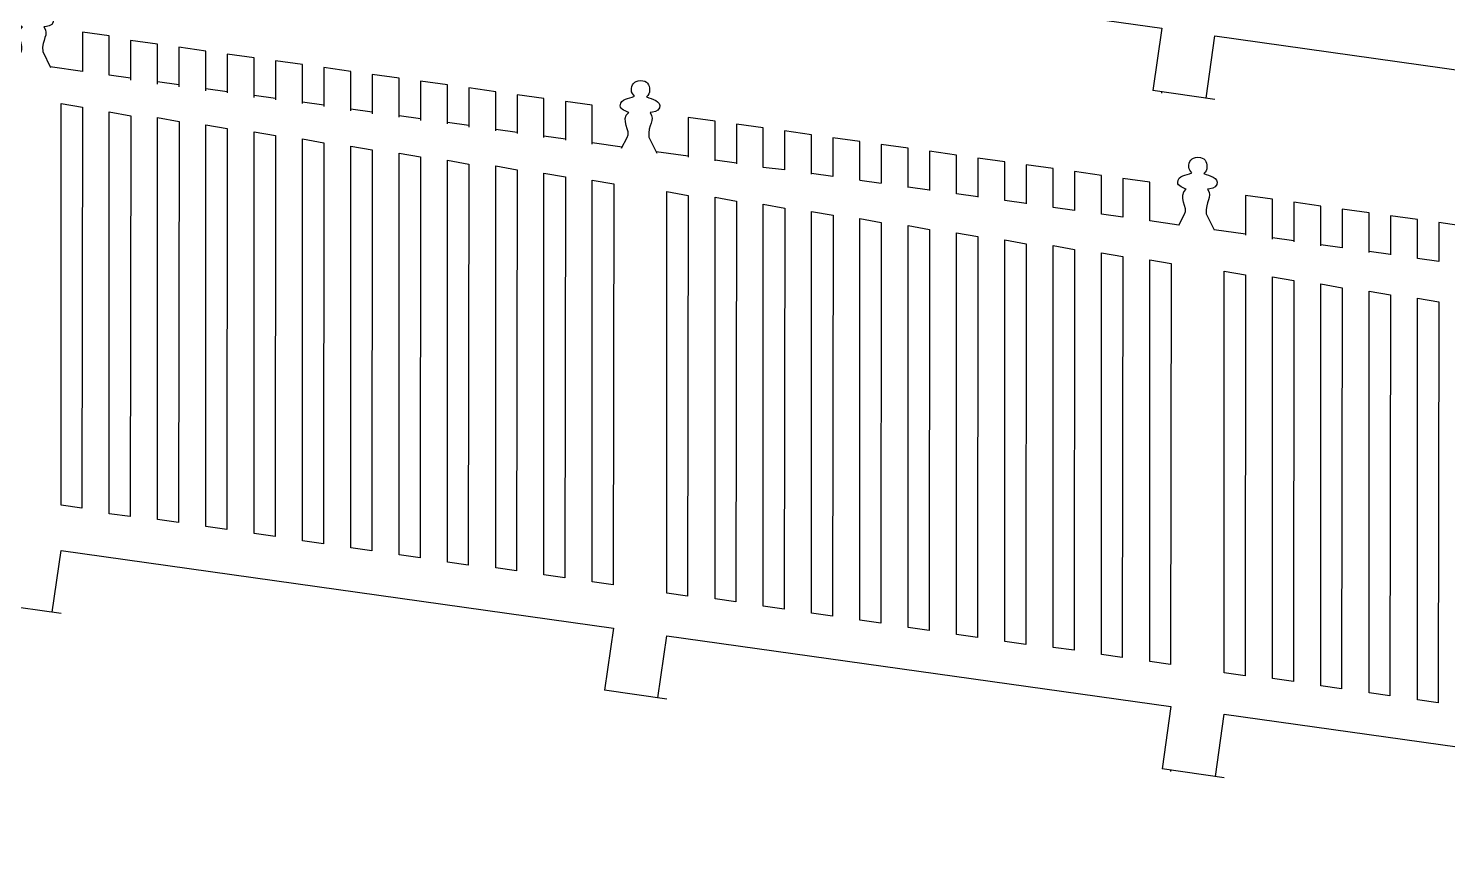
# Model space of a CAD drawing. Extents: x -294 to 276, y -108 to 146.
# Drawn here: x 132.7 to 198.8, y 54 to 92.1 of the extents above; entities that cross this region are included whole.
import ezdxf

# ---------------------------------------------------------------- set-up
doc = ezdxf.new("R2010")
doc.units = 0
doc.header["$MEASUREMENT"] = 0
doc.layers.add('OUTLINE', color=7, linetype='CONTINUOUS')

msp = doc.modelspace()

# ---------------------------------------------------------------- linework, layer by layer
at = {"layer": 'OUTLINE', "color": 1}
for points, knots in [([(161.5931, 92.5472), (161.5931, 92.5472), (162.0005, 95.4338), (162.0005, 95.4338), (162.0005, 95.4338), (162.0005, 95.4338), (185.4595, 92.1368), (185.4595, 92.1368), (185.4595, 92.1368), (185.4595, 92.1368), (185.0503, 89.2373), (185.0503, 89.2373)], [0, 0, 0, 0, 0.25, 0.25, 0.25, 0.25, 0.5, 0.5, 0.5, 0.5, 1, 1, 1, 1]), ([(132.1131, 90.5375), (132.1131, 90.5375), (132.3809, 91.0417), (132.3809, 91.0417), (132.3809, 91.0417), (132.5875, 91.3237), (132.0299, 91.8755), (132.4577, 92.2087), (132.4577, 92.2087), (132.3523, 92.2441), (132.0539, 92.3515), (132.0619, 92.5135), (132.0619, 92.5135), (132.0795, 92.8713), (132.4497, 92.8195), (132.7175, 92.9629), (132.7175, 92.9629), (132.6533, 93.0385), (132.5759, 93.1307), (132.5759, 93.2297), (132.5759, 93.2297), (132.5759, 93.4891), (132.6879, 93.6861), (133.0061, 93.6861), (133.0061, 93.6861), (133.3241, 93.6861), (133.4233, 93.5023), (133.4233, 93.2429), (133.4233, 93.2429), (133.4233, 93.1253), (133.3699, 92.9915), (133.2825, 92.9301), (133.2825, 92.9301), (133.5269, 92.8297), (133.9785, 92.7447), (133.8845, 92.4203), (133.8845, 92.4203), (133.8281, 92.2257), (133.5811, 92.2355), (133.4493, 92.2103), (133.4493, 92.2103), (133.7157, 91.8049), (133.3283, 91.6551), (133.3925, 91.0519), (133.3925, 91.0519), (133.3925, 91.0519), (133.7565, 90.3189), (133.7565, 90.3189)], [0, 0, 0, 0, 0.0769231, 0.0769231, 0.0769231, 0.0769231, 0.1538462, 0.1538462, 0.1538462, 0.1538462, 0.2307692, 0.2307692, 0.2307692, 0.2307692, 0.3076923, 0.3076923, 0.3076923, 0.3076923, 0.3846154, 0.3846154, 0.3846154, 0.3846154, 0.4615385, 0.4615385, 0.4615385, 0.4615385, 0.5384615, 0.5384615, 0.5384615, 0.5384615, 0.6153846, 0.6153846, 0.6153846, 0.6153846, 0.6923077, 0.6923077, 0.6923077, 0.6923077, 0.7692308, 0.7692308, 0.7692308, 0.7692308, 0.8461538, 0.8461538, 0.8461538, 0.8461538, 1, 1, 1, 1]), ([(136.4907, 89.9565), (136.4907, 89.9565), (136.4907, 91.7835), (136.4907, 91.7835), (136.4907, 91.7835), (136.4907, 91.7835), (135.2377, 91.9593), (135.2377, 91.9593), (135.2377, 91.9593), (135.2377, 91.9593), (135.2377, 90.1321), (135.2377, 90.1321)], [0, 0, 0, 0, 0.25, 0.25, 0.25, 0.25, 0.5, 0.5, 0.5, 0.5, 1, 1, 1, 1]), ([(138.7357, 89.5457), (138.7357, 89.5457), (138.7357, 91.3927), (138.7357, 91.3927), (138.7357, 91.3927), (138.7357, 91.3927), (137.4807, 91.5687), (137.4807, 91.5687), (137.4807, 91.5687), (137.4807, 91.5687), (137.4807, 89.7193), (137.4807, 89.7193)], [0, 0, 0, 0, 0.25, 0.25, 0.25, 0.25, 0.5, 0.5, 0.5, 0.5, 1, 1, 1, 1]), ([(140.9831, 89.2349), (140.9831, 89.2349), (140.9831, 91.0773), (140.9831, 91.0773), (140.9831, 91.0773), (140.9831, 91.0773), (139.7289, 91.2533), (139.7289, 91.2533), (139.7289, 91.2533), (139.7289, 91.2533), (139.7289, 89.4083), (139.7289, 89.4083)], [0, 0, 0, 0, 0.25, 0.25, 0.25, 0.25, 0.5, 0.5, 0.5, 0.5, 1, 1, 1, 1]), ([(187.5285, 88.8876), (187.5285, 88.8876), (187.9379, 91.7885), (187.9379, 91.7885), (187.9379, 91.7885), (187.9379, 91.7885), (211.3971, 88.4915), (211.3971, 88.4915), (211.3971, 88.4915), (211.3971, 88.4915), (210.9859, 85.5777), (210.9859, 85.5777)], [0, 0, 0, 0, 0.25, 0.25, 0.25, 0.25, 0.5, 0.5, 0.5, 0.5, 1, 1, 1, 1]), ([(143.2307, 88.9241), (143.2307, 88.9241), (143.2307, 90.7621), (143.2307, 90.7621), (143.2307, 90.7621), (143.2307, 90.7621), (141.9767, 90.9379), (141.9767, 90.9379), (141.9767, 90.9379), (141.9767, 90.9379), (141.9767, 89.1307), (141.9767, 89.1307)], [0, 0, 0, 0, 0.25, 0.25, 0.25, 0.25, 0.5, 0.5, 0.5, 0.5, 1, 1, 1, 1]), ([(145.4781, 88.6401), (145.4781, 88.6401), (145.4781, 90.4467), (145.4781, 90.4467), (145.4781, 90.4467), (145.4781, 90.4467), (144.2247, 90.6225), (144.2247, 90.6225), (144.2247, 90.6225), (144.2247, 90.6225), (144.2247, 88.8157), (144.2247, 88.8157)], [0, 0, 0, 0, 0.25, 0.25, 0.25, 0.25, 0.5, 0.5, 0.5, 0.5, 1, 1, 1, 1]), ([(147.7255, 88.3025), (147.7255, 88.3025), (147.7255, 90.1315), (147.7255, 90.1315), (147.7255, 90.1315), (147.7255, 90.1315), (146.4715, 90.3073), (146.4715, 90.3073), (146.4715, 90.3073), (146.4715, 90.3073), (146.4715, 88.5009), (146.4715, 88.5009)], [0, 0, 0, 0, 0.25, 0.25, 0.25, 0.25, 0.5, 0.5, 0.5, 0.5, 1, 1, 1, 1]), ([(149.9731, 88.0103), (149.9731, 88.0103), (149.9731, 89.8161), (149.9731, 89.8161), (149.9731, 89.8161), (149.9731, 89.8161), (148.7195, 89.9919), (148.7195, 89.9919), (148.7195, 89.9919), (148.7195, 89.9919), (148.7195, 88.1651), (148.7195, 88.1651)], [0, 0, 0, 0, 0.25, 0.25, 0.25, 0.25, 0.5, 0.5, 0.5, 0.5, 1, 1, 1, 1]), ([(152.2205, 87.6953), (152.2205, 87.6953), (152.2205, 89.5007), (152.2205, 89.5007), (152.2205, 89.5007), (152.2205, 89.5007), (150.9675, 89.6765), (150.9675, 89.6765), (150.9675, 89.6765), (150.9675, 89.6765), (150.9675, 87.8541), (150.9675, 87.8541)], [0, 0, 0, 0, 0.25, 0.25, 0.25, 0.25, 0.5, 0.5, 0.5, 0.5, 1, 1, 1, 1]), ([(154.4681, 87.3701), (154.4681, 87.3701), (154.4681, 89.1853), (154.4681, 89.1853), (154.4681, 89.1853), (154.4681, 89.1853), (153.2153, 89.3611), (153.2153, 89.3611), (153.2153, 89.3611), (153.2153, 89.3611), (153.2153, 87.5433), (153.2153, 87.5433)], [0, 0, 0, 0, 0.25, 0.25, 0.25, 0.25, 0.5, 0.5, 0.5, 0.5, 1, 1, 1, 1]), ([(160.3183, 86.5551), (160.3183, 86.5551), (160.5861, 87.0593), (160.5861, 87.0593), (160.5861, 87.0593), (160.7927, 87.3413), (160.2351, 87.8931), (160.6629, 88.2263), (160.6629, 88.2263), (160.5575, 88.2617), (160.2591, 88.3691), (160.2671, 88.5311), (160.2671, 88.5311), (160.2847, 88.8889), (160.6549, 88.8371), (160.9227, 88.9805), (160.9227, 88.9805), (160.8585, 89.0561), (160.7811, 89.1483), (160.7811, 89.2473), (160.7811, 89.2473), (160.7811, 89.5067), (160.8931, 89.7037), (161.2113, 89.7037), (161.2113, 89.7037), (161.5293, 89.7037), (161.6285, 89.5199), (161.6285, 89.2605), (161.6285, 89.2605), (161.6285, 89.1429), (161.5751, 89.0091), (161.4877, 88.9477), (161.4877, 88.9477), (161.7321, 88.8473), (162.1837, 88.7623), (162.0897, 88.4379), (162.0897, 88.4379), (162.0333, 88.2433), (161.7863, 88.2531), (161.6545, 88.2279), (161.6545, 88.2279), (161.9209, 87.8225), (161.5335, 87.6727), (161.5977, 87.0695), (161.5977, 87.0695), (161.5977, 87.0695), (161.9617, 86.3365), (161.9617, 86.3365)], [0, 0, 0, 0, 0.0769231, 0.0769231, 0.0769231, 0.0769231, 0.1538462, 0.1538462, 0.1538462, 0.1538462, 0.2307692, 0.2307692, 0.2307692, 0.2307692, 0.3076923, 0.3076923, 0.3076923, 0.3076923, 0.3846154, 0.3846154, 0.3846154, 0.3846154, 0.4615385, 0.4615385, 0.4615385, 0.4615385, 0.5384615, 0.5384615, 0.5384615, 0.5384615, 0.6153846, 0.6153846, 0.6153846, 0.6153846, 0.6923077, 0.6923077, 0.6923077, 0.6923077, 0.7692308, 0.7692308, 0.7692308, 0.7692308, 0.8461538, 0.8461538, 0.8461538, 0.8461538, 1, 1, 1, 1]), ([(135.2164, 69.8174), (135.2164, 69.8174), (135.2391, 88.4687), (135.2391, 88.4687), (135.2391, 88.4687), (135.2391, 88.4687), (134.2433, 88.6456), (134.2433, 88.6456), (134.2433, 88.6456), (134.2433, 88.6456), (134.2434, 69.9561), (134.2434, 69.9561), (134.2434, 69.9561), (134.2434, 69.9561), (135.2164, 69.8174), (135.2164, 69.8174)], [0, 0, 0, 0, 0.2, 0.2, 0.2, 0.2, 0.4, 0.4, 0.4, 0.4, 0.6, 0.6, 0.6, 0.6, 1, 1, 1, 1]), ([(156.7155, 87.0593), (156.7155, 87.0593), (156.7155, 88.8701), (156.7155, 88.8701), (156.7155, 88.8701), (156.7155, 88.8701), (155.4629, 89.0459), (155.4629, 89.0459), (155.4629, 89.0459), (155.4629, 89.0459), (155.4629, 87.2409), (155.4629, 87.2409)], [0, 0, 0, 0, 0.25, 0.25, 0.25, 0.25, 0.5, 0.5, 0.5, 0.5, 1, 1, 1, 1]), ([(158.9629, 86.7505), (158.9629, 86.7505), (158.9629, 88.5547), (158.9629, 88.5547), (158.9629, 88.5547), (158.9629, 88.5547), (157.7105, 88.7305), (157.7105, 88.7305), (157.7105, 88.7305), (157.7105, 88.7305), (157.7105, 86.9261), (157.7105, 86.9261)], [0, 0, 0, 0, 0.25, 0.25, 0.25, 0.25, 0.5, 0.5, 0.5, 0.5, 1, 1, 1, 1]), ([(137.4638, 69.4204), (137.4638, 69.4204), (137.4865, 88.0717), (137.4865, 88.0717), (137.4865, 88.0717), (137.4865, 88.0717), (136.4907, 88.2486), (136.4907, 88.2486), (136.4907, 88.2486), (136.4907, 88.2486), (136.4908, 69.5591), (136.4908, 69.5591), (136.4908, 69.5591), (136.4908, 69.5591), (137.4638, 69.4204), (137.4638, 69.4204)], [0, 0, 0, 0, 0.2, 0.2, 0.2, 0.2, 0.4, 0.4, 0.4, 0.4, 0.6, 0.6, 0.6, 0.6, 1, 1, 1, 1]), ([(139.711, 69.1558), (139.711, 69.1558), (139.7337, 87.8071), (139.7337, 87.8071), (139.7337, 87.8071), (139.7337, 87.8071), (138.7379, 87.984), (138.7379, 87.984), (138.7379, 87.984), (138.7379, 87.984), (138.738, 69.2945), (138.738, 69.2945), (138.738, 69.2945), (138.738, 69.2945), (139.711, 69.1558), (139.711, 69.1558)], [0, 0, 0, 0, 0.2, 0.2, 0.2, 0.2, 0.4, 0.4, 0.4, 0.4, 0.6, 0.6, 0.6, 0.6, 1, 1, 1, 1]), ([(164.6735, 85.9711), (164.6735, 85.9711), (164.6735, 87.8181), (164.6735, 87.8181), (164.6735, 87.8181), (164.6735, 87.8181), (163.4185, 87.9941), (163.4185, 87.9941), (163.4185, 87.9941), (163.4185, 87.9941), (163.4185, 86.1447), (163.4185, 86.1447)], [0, 0, 0, 0, 0.25, 0.25, 0.25, 0.25, 0.5, 0.5, 0.5, 0.5, 1, 1, 1, 1]), ([(141.9582, 68.825), (141.9582, 68.825), (141.9809, 87.4763), (141.9809, 87.4763), (141.9809, 87.4763), (141.9809, 87.4763), (140.9851, 87.6532), (140.9851, 87.6532), (140.9851, 87.6532), (140.9851, 87.6532), (140.9852, 68.9637), (140.9852, 68.9637), (140.9852, 68.9637), (140.9852, 68.9637), (141.9582, 68.825), (141.9582, 68.825)], [0, 0, 0, 0, 0.2, 0.2, 0.2, 0.2, 0.4, 0.4, 0.4, 0.4, 0.6, 0.6, 0.6, 0.6, 1, 1, 1, 1]), ([(144.2054, 68.4942), (144.2054, 68.4942), (144.2281, 87.1455), (144.2281, 87.1455), (144.2281, 87.1455), (144.2281, 87.1455), (143.2323, 87.3224), (143.2323, 87.3224), (143.2323, 87.3224), (143.2323, 87.3224), (143.2324, 68.6329), (143.2324, 68.6329), (143.2324, 68.6329), (143.2324, 68.6329), (144.2054, 68.4942), (144.2054, 68.4942)], [0, 0, 0, 0, 0.2, 0.2, 0.2, 0.2, 0.4, 0.4, 0.4, 0.4, 0.6, 0.6, 0.6, 0.6, 1, 1, 1, 1]), ([(166.9209, 85.6603), (166.9209, 85.6603), (166.9209, 87.5027), (166.9209, 87.5027), (166.9209, 87.5027), (166.9209, 87.5027), (165.6667, 87.6787), (165.6667, 87.6787), (165.6667, 87.6787), (165.6667, 87.6787), (165.6667, 85.8337), (165.6667, 85.8337)], [0, 0, 0, 0, 0.25, 0.25, 0.25, 0.25, 0.5, 0.5, 0.5, 0.5, 1, 1, 1, 1]), ([(169.1685, 85.3495), (169.1685, 85.3495), (169.1685, 87.1875), (169.1685, 87.1875), (169.1685, 87.1875), (169.1685, 87.1875), (167.9145, 87.3633), (167.9145, 87.3633), (167.9145, 87.3633), (167.9145, 87.3633), (167.9145, 85.5561), (167.9145, 85.5561)], [0, 0, 0, 0, 0.25, 0.25, 0.25, 0.25, 0.5, 0.5, 0.5, 0.5, 1, 1, 1, 1]), ([(146.4526, 68.1634), (146.4526, 68.1634), (146.4753, 86.8147), (146.4753, 86.8147), (146.4753, 86.8147), (146.4753, 86.8147), (145.4795, 86.9916), (145.4795, 86.9916), (145.4795, 86.9916), (145.4795, 86.9916), (145.4796, 68.3021), (145.4796, 68.3021), (145.4796, 68.3021), (145.4796, 68.3021), (146.4526, 68.1634), (146.4526, 68.1634)], [0, 0, 0, 0, 0.2, 0.2, 0.2, 0.2, 0.4, 0.4, 0.4, 0.4, 0.6, 0.6, 0.6, 0.6, 1, 1, 1, 1]), ([(148.7, 67.8326), (148.7, 67.8326), (148.7227, 86.4839), (148.7227, 86.4839), (148.7227, 86.4839), (148.7227, 86.4839), (147.7269, 86.6608), (147.7269, 86.6608), (147.7269, 86.6608), (147.7269, 86.6608), (147.727, 67.9713), (147.727, 67.9713), (147.727, 67.9713), (147.727, 67.9713), (148.7, 67.8326), (148.7, 67.8326)], [0, 0, 0, 0, 0.2, 0.2, 0.2, 0.2, 0.4, 0.4, 0.4, 0.4, 0.6, 0.6, 0.6, 0.6, 1, 1, 1, 1]), ([(171.4159, 85.0655), (171.4159, 85.0655), (171.4159, 86.8721), (171.4159, 86.8721), (171.4159, 86.8721), (171.4159, 86.8721), (170.1625, 87.0479), (170.1625, 87.0479), (170.1625, 87.0479), (170.1625, 87.0479), (170.1625, 85.2411), (170.1625, 85.2411)], [0, 0, 0, 0, 0.25, 0.25, 0.25, 0.25, 0.5, 0.5, 0.5, 0.5, 1, 1, 1, 1]), ([(173.6633, 84.7279), (173.6633, 84.7279), (173.6633, 86.5569), (173.6633, 86.5569), (173.6633, 86.5569), (173.6633, 86.5569), (172.4093, 86.7327), (172.4093, 86.7327), (172.4093, 86.7327), (172.4093, 86.7327), (172.4093, 84.9263), (172.4093, 84.9263)], [0, 0, 0, 0, 0.25, 0.25, 0.25, 0.25, 0.5, 0.5, 0.5, 0.5, 1, 1, 1, 1]), ([(150.9472, 67.5018), (150.9472, 67.5018), (150.9699, 86.1531), (150.9699, 86.1531), (150.9699, 86.1531), (150.9699, 86.1531), (149.9741, 86.33), (149.9741, 86.33), (149.9741, 86.33), (149.9741, 86.33), (149.9742, 67.6405), (149.9742, 67.6405), (149.9742, 67.6405), (149.9742, 67.6405), (150.9472, 67.5018), (150.9472, 67.5018)], [0, 0, 0, 0, 0.2, 0.2, 0.2, 0.2, 0.4, 0.4, 0.4, 0.4, 0.6, 0.6, 0.6, 0.6, 1, 1, 1, 1]), ([(153.1944, 67.171), (153.1944, 67.171), (153.2171, 85.8223), (153.2171, 85.8223), (153.2171, 85.8223), (153.2171, 85.8223), (152.2213, 85.9992), (152.2213, 85.9992), (152.2213, 85.9992), (152.2213, 85.9992), (152.2214, 67.3097), (152.2214, 67.3097), (152.2214, 67.3097), (152.2214, 67.3097), (153.1944, 67.171), (153.1944, 67.171)], [0, 0, 0, 0, 0.2, 0.2, 0.2, 0.2, 0.4, 0.4, 0.4, 0.4, 0.6, 0.6, 0.6, 0.6, 1, 1, 1, 1]), ([(175.9109, 84.4357), (175.9109, 84.4357), (175.9109, 86.2415), (175.9109, 86.2415), (175.9109, 86.2415), (175.9109, 86.2415), (174.6573, 86.4173), (174.6573, 86.4173), (174.6573, 86.4173), (174.6573, 86.4173), (174.6573, 84.5905), (174.6573, 84.5905)], [0, 0, 0, 0, 0.25, 0.25, 0.25, 0.25, 0.5, 0.5, 0.5, 0.5, 1, 1, 1, 1]), ([(178.1583, 84.1207), (178.1583, 84.1207), (178.1583, 85.9261), (178.1583, 85.9261), (178.1583, 85.9261), (178.1583, 85.9261), (176.9053, 86.1019), (176.9053, 86.1019), (176.9053, 86.1019), (176.9053, 86.1019), (176.9053, 84.2795), (176.9053, 84.2795)], [0, 0, 0, 0, 0.25, 0.25, 0.25, 0.25, 0.5, 0.5, 0.5, 0.5, 1, 1, 1, 1]), ([(186.2539, 82.9869), (186.2539, 82.9869), (186.5217, 83.4911), (186.5217, 83.4911), (186.5217, 83.4911), (186.7283, 83.7731), (186.1707, 84.3249), (186.5985, 84.6581), (186.5985, 84.6581), (186.4931, 84.6935), (186.1947, 84.8009), (186.2027, 84.9629), (186.2027, 84.9629), (186.2203, 85.3207), (186.5905, 85.2689), (186.8583, 85.4123), (186.8583, 85.4123), (186.7941, 85.4879), (186.7167, 85.5801), (186.7167, 85.6791), (186.7167, 85.6791), (186.7167, 85.9385), (186.8287, 86.1355), (187.1469, 86.1355), (187.1469, 86.1355), (187.4649, 86.1355), (187.5641, 85.9517), (187.5641, 85.6923), (187.5641, 85.6923), (187.5641, 85.5747), (187.5107, 85.4409), (187.4233, 85.3795), (187.4233, 85.3795), (187.6677, 85.2791), (188.1193, 85.1941), (188.0253, 84.8697), (188.0253, 84.8697), (187.9689, 84.6751), (187.7219, 84.6849), (187.5901, 84.6597), (187.5901, 84.6597), (187.8565, 84.2543), (187.4691, 84.1045), (187.5333, 83.5013), (187.5333, 83.5013), (187.5333, 83.5013), (187.8973, 82.7683), (187.8973, 82.7683)], [0, 0, 0, 0, 0.0769231, 0.0769231, 0.0769231, 0.0769231, 0.1538462, 0.1538462, 0.1538462, 0.1538462, 0.2307692, 0.2307692, 0.2307692, 0.2307692, 0.3076923, 0.3076923, 0.3076923, 0.3076923, 0.3846154, 0.3846154, 0.3846154, 0.3846154, 0.4615385, 0.4615385, 0.4615385, 0.4615385, 0.5384615, 0.5384615, 0.5384615, 0.5384615, 0.6153846, 0.6153846, 0.6153846, 0.6153846, 0.6923077, 0.6923077, 0.6923077, 0.6923077, 0.7692308, 0.7692308, 0.7692308, 0.7692308, 0.8461538, 0.8461538, 0.8461538, 0.8461538, 1, 1, 1, 1]), ([(155.4416, 66.9064), (155.4416, 66.9064), (155.4643, 85.5577), (155.4643, 85.5577), (155.4643, 85.5577), (155.4643, 85.5577), (154.4685, 85.7346), (154.4685, 85.7346), (154.4685, 85.7346), (154.4685, 85.7346), (154.4686, 67.0451), (154.4686, 67.0451), (154.4686, 67.0451), (154.4686, 67.0451), (155.4416, 66.9064), (155.4416, 66.9064)], [0, 0, 0, 0, 0.2, 0.2, 0.2, 0.2, 0.4, 0.4, 0.4, 0.4, 0.6, 0.6, 0.6, 0.6, 1, 1, 1, 1]), ([(157.6888, 66.5758), (157.6888, 66.5758), (157.7115, 85.2271), (157.7115, 85.2271), (157.7115, 85.2271), (157.7115, 85.2271), (156.7157, 85.404), (156.7157, 85.404), (156.7157, 85.404), (156.7157, 85.404), (156.7158, 66.7145), (156.7158, 66.7145), (156.7158, 66.7145), (156.7158, 66.7145), (157.6888, 66.5758), (157.6888, 66.5758)], [0, 0, 0, 0, 0.2, 0.2, 0.2, 0.2, 0.4, 0.4, 0.4, 0.4, 0.6, 0.6, 0.6, 0.6, 1, 1, 1, 1]), ([(180.4059, 83.7955), (180.4059, 83.7955), (180.4059, 85.6107), (180.4059, 85.6107), (180.4059, 85.6107), (180.4059, 85.6107), (179.1531, 85.7865), (179.1531, 85.7865), (179.1531, 85.7865), (179.1531, 85.7865), (179.1531, 83.9687), (179.1531, 83.9687)], [0, 0, 0, 0, 0.25, 0.25, 0.25, 0.25, 0.5, 0.5, 0.5, 0.5, 1, 1, 1, 1]), ([(182.6533, 83.4847), (182.6533, 83.4847), (182.6533, 85.2955), (182.6533, 85.2955), (182.6533, 85.2955), (182.6533, 85.2955), (181.4007, 85.4713), (181.4007, 85.4713), (181.4007, 85.4713), (181.4007, 85.4713), (181.4007, 83.6663), (181.4007, 83.6663)], [0, 0, 0, 0, 0.25, 0.25, 0.25, 0.25, 0.5, 0.5, 0.5, 0.5, 1, 1, 1, 1]), ([(159.936, 66.2452), (159.936, 66.2452), (159.9587, 84.8965), (159.9587, 84.8965), (159.9587, 84.8965), (159.9587, 84.8965), (158.9629, 85.0734), (158.9629, 85.0734), (158.9629, 85.0734), (158.9629, 85.0734), (158.963, 66.3839), (158.963, 66.3839), (158.963, 66.3839), (158.963, 66.3839), (159.936, 66.2452), (159.936, 66.2452)], [0, 0, 0, 0, 0.2, 0.2, 0.2, 0.2, 0.4, 0.4, 0.4, 0.4, 0.6, 0.6, 0.6, 0.6, 1, 1, 1, 1]), ([(163.399, 65.7162), (163.399, 65.7162), (163.4217, 84.3675), (163.4217, 84.3675), (163.4217, 84.3675), (163.4217, 84.3675), (162.4259, 84.5444), (162.4259, 84.5444), (162.4259, 84.5444), (162.4259, 84.5444), (162.426, 65.8549), (162.426, 65.8549), (162.426, 65.8549), (162.426, 65.8549), (163.399, 65.7162), (163.399, 65.7162)], [0, 0, 0, 0, 0.2, 0.2, 0.2, 0.2, 0.4, 0.4, 0.4, 0.4, 0.6, 0.6, 0.6, 0.6, 1, 1, 1, 1]), ([(184.9007, 83.1759), (184.9007, 83.1759), (184.9007, 84.9801), (184.9007, 84.9801), (184.9007, 84.9801), (184.9007, 84.9801), (183.6483, 85.1559), (183.6483, 85.1559), (183.6483, 85.1559), (183.6483, 85.1559), (183.6483, 83.3515), (183.6483, 83.3515)], [0, 0, 0, 0, 0.25, 0.25, 0.25, 0.25, 0.5, 0.5, 0.5, 0.5, 1, 1, 1, 1]), ([(165.6466, 65.4516), (165.6466, 65.4516), (165.6693, 84.1029), (165.6693, 84.1029), (165.6693, 84.1029), (165.6693, 84.1029), (164.6735, 84.2798), (164.6735, 84.2798), (164.6735, 84.2798), (164.6735, 84.2798), (164.6736, 65.5903), (164.6736, 65.5903), (164.6736, 65.5903), (164.6736, 65.5903), (165.6466, 65.4516), (165.6466, 65.4516)], [0, 0, 0, 0, 0.2, 0.2, 0.2, 0.2, 0.4, 0.4, 0.4, 0.4, 0.6, 0.6, 0.6, 0.6, 1, 1, 1, 1]), ([(167.894, 65.1208), (167.894, 65.1208), (167.9167, 83.7721), (167.9167, 83.7721), (167.9167, 83.7721), (167.9167, 83.7721), (166.9209, 83.949), (166.9209, 83.949), (166.9209, 83.949), (166.9209, 83.949), (166.921, 65.2595), (166.921, 65.2595), (166.921, 65.2595), (166.921, 65.2595), (167.894, 65.1208), (167.894, 65.1208)], [0, 0, 0, 0, 0.2, 0.2, 0.2, 0.2, 0.4, 0.4, 0.4, 0.4, 0.6, 0.6, 0.6, 0.6, 1, 1, 1, 1]), ([(190.6111, 82.3347), (190.6111, 82.3347), (190.6111, 84.1817), (190.6111, 84.1817), (190.6111, 84.1817), (190.6111, 84.1817), (189.3561, 84.3577), (189.3561, 84.3577), (189.3561, 84.3577), (189.3561, 84.3577), (189.3561, 82.5083), (189.3561, 82.5083)], [0, 0, 0, 0, 0.25, 0.25, 0.25, 0.25, 0.5, 0.5, 0.5, 0.5, 1, 1, 1, 1]), ([(192.8585, 82.0239), (192.8585, 82.0239), (192.8585, 83.8663), (192.8585, 83.8663), (192.8585, 83.8663), (192.8585, 83.8663), (191.6043, 84.0423), (191.6043, 84.0423), (191.6043, 84.0423), (191.6043, 84.0423), (191.6043, 82.1973), (191.6043, 82.1973)], [0, 0, 0, 0, 0.25, 0.25, 0.25, 0.25, 0.5, 0.5, 0.5, 0.5, 1, 1, 1, 1]), ([(170.1416, 64.79), (170.1416, 64.79), (170.1643, 83.4413), (170.1643, 83.4413), (170.1643, 83.4413), (170.1643, 83.4413), (169.1685, 83.6182), (169.1685, 83.6182), (169.1685, 83.6182), (169.1685, 83.6182), (169.1686, 64.9287), (169.1686, 64.9287), (169.1686, 64.9287), (169.1686, 64.9287), (170.1416, 64.79), (170.1416, 64.79)], [0, 0, 0, 0, 0.2, 0.2, 0.2, 0.2, 0.4, 0.4, 0.4, 0.4, 0.6, 0.6, 0.6, 0.6, 1, 1, 1, 1]), ([(172.389, 64.4592), (172.389, 64.4592), (172.4117, 83.1105), (172.4117, 83.1105), (172.4117, 83.1105), (172.4117, 83.1105), (171.4159, 83.2874), (171.4159, 83.2874), (171.4159, 83.2874), (171.4159, 83.2874), (171.416, 64.5979), (171.416, 64.5979), (171.416, 64.5979), (171.416, 64.5979), (172.389, 64.4592), (172.389, 64.4592)], [0, 0, 0, 0, 0.2, 0.2, 0.2, 0.2, 0.4, 0.4, 0.4, 0.4, 0.6, 0.6, 0.6, 0.6, 1, 1, 1, 1]), ([(195.1061, 81.7131), (195.1061, 81.7131), (195.1061, 83.5511), (195.1061, 83.5511), (195.1061, 83.5511), (195.1061, 83.5511), (193.8521, 83.7269), (193.8521, 83.7269), (193.8521, 83.7269), (193.8521, 83.7269), (193.8521, 81.9197), (193.8521, 81.9197)], [0, 0, 0, 0, 0.25, 0.25, 0.25, 0.25, 0.5, 0.5, 0.5, 0.5, 1, 1, 1, 1]), ([(197.3535, 81.4291), (197.3535, 81.4291), (197.3535, 83.2357), (197.3535, 83.2357), (197.3535, 83.2357), (197.3535, 83.2357), (196.1001, 83.4115), (196.1001, 83.4115), (196.1001, 83.4115), (196.1001, 83.4115), (196.1001, 81.6047), (196.1001, 81.6047)], [0, 0, 0, 0, 0.25, 0.25, 0.25, 0.25, 0.5, 0.5, 0.5, 0.5, 1, 1, 1, 1]), ([(174.6364, 64.1284), (174.6364, 64.1284), (174.6591, 82.7797), (174.6591, 82.7797), (174.6591, 82.7797), (174.6591, 82.7797), (173.6633, 82.9566), (173.6633, 82.9566), (173.6633, 82.9566), (173.6633, 82.9566), (173.6634, 64.2671), (173.6634, 64.2671), (173.6634, 64.2671), (173.6634, 64.2671), (174.6364, 64.1284), (174.6364, 64.1284)], [0, 0, 0, 0, 0.2, 0.2, 0.2, 0.2, 0.4, 0.4, 0.4, 0.4, 0.6, 0.6, 0.6, 0.6, 1, 1, 1, 1]), ([(176.884, 63.7976), (176.884, 63.7976), (176.9067, 82.4489), (176.9067, 82.4489), (176.9067, 82.4489), (176.9067, 82.4489), (175.9109, 82.6258), (175.9109, 82.6258), (175.9109, 82.6258), (175.9109, 82.6258), (175.911, 63.9363), (175.911, 63.9363), (175.911, 63.9363), (175.911, 63.9363), (176.884, 63.7976), (176.884, 63.7976)], [0, 0, 0, 0, 0.2, 0.2, 0.2, 0.2, 0.4, 0.4, 0.4, 0.4, 0.6, 0.6, 0.6, 0.6, 1, 1, 1, 1]), ([(199.6009, 81.0915), (199.6009, 81.0915), (199.6009, 82.9205), (199.6009, 82.9205), (199.6009, 82.9205), (199.6009, 82.9205), (198.3469, 83.0963), (198.3469, 83.0963), (198.3469, 83.0963), (198.3469, 83.0963), (198.3469, 81.2899), (198.3469, 81.2899)], [0, 0, 0, 0, 0.25, 0.25, 0.25, 0.25, 0.5, 0.5, 0.5, 0.5, 1, 1, 1, 1]), ([(179.1314, 63.4668), (179.1314, 63.4668), (179.1541, 82.1181), (179.1541, 82.1181), (179.1541, 82.1181), (179.1541, 82.1181), (178.1583, 82.295), (178.1583, 82.295), (178.1583, 82.295), (178.1583, 82.295), (178.1584, 63.6055), (178.1584, 63.6055), (178.1584, 63.6055), (178.1584, 63.6055), (179.1314, 63.4668), (179.1314, 63.4668)], [0, 0, 0, 0, 0.2, 0.2, 0.2, 0.2, 0.4, 0.4, 0.4, 0.4, 0.6, 0.6, 0.6, 0.6, 1, 1, 1, 1]), ([(181.379, 63.2022), (181.379, 63.2022), (181.4017, 81.8535), (181.4017, 81.8535), (181.4017, 81.8535), (181.4017, 81.8535), (180.4059, 82.0304), (180.4059, 82.0304), (180.4059, 82.0304), (180.4059, 82.0304), (180.406, 63.3409), (180.406, 63.3409), (180.406, 63.3409), (180.406, 63.3409), (181.379, 63.2022), (181.379, 63.2022)], [0, 0, 0, 0, 0.2, 0.2, 0.2, 0.2, 0.4, 0.4, 0.4, 0.4, 0.6, 0.6, 0.6, 0.6, 1, 1, 1, 1]), ([(183.6264, 62.8716), (183.6264, 62.8716), (183.6491, 81.5229), (183.6491, 81.5229), (183.6491, 81.5229), (183.6491, 81.5229), (182.6533, 81.6998), (182.6533, 81.6998), (182.6533, 81.6998), (182.6533, 81.6998), (182.6534, 63.0103), (182.6534, 63.0103), (182.6534, 63.0103), (182.6534, 63.0103), (183.6264, 62.8716), (183.6264, 62.8716)], [0, 0, 0, 0, 0.2, 0.2, 0.2, 0.2, 0.4, 0.4, 0.4, 0.4, 0.6, 0.6, 0.6, 0.6, 1, 1, 1, 1]), ([(185.8738, 62.541), (185.8738, 62.541), (185.8965, 81.1923), (185.8965, 81.1923), (185.8965, 81.1923), (185.8965, 81.1923), (184.9007, 81.3692), (184.9007, 81.3692), (184.9007, 81.3692), (184.9007, 81.3692), (184.9008, 62.6797), (184.9008, 62.6797), (184.9008, 62.6797), (184.9008, 62.6797), (185.8738, 62.541), (185.8738, 62.541)], [0, 0, 0, 0, 0.2, 0.2, 0.2, 0.2, 0.4, 0.4, 0.4, 0.4, 0.6, 0.6, 0.6, 0.6, 1, 1, 1, 1]), ([(189.3366, 62.012), (189.3366, 62.012), (189.3593, 80.6633), (189.3593, 80.6633), (189.3593, 80.6633), (189.3593, 80.6633), (188.3635, 80.8402), (188.3635, 80.8402), (188.3635, 80.8402), (188.3635, 80.8402), (188.3636, 62.1507), (188.3636, 62.1507), (188.3636, 62.1507), (188.3636, 62.1507), (189.3366, 62.012), (189.3366, 62.012)], [0, 0, 0, 0, 0.2, 0.2, 0.2, 0.2, 0.4, 0.4, 0.4, 0.4, 0.6, 0.6, 0.6, 0.6, 1, 1, 1, 1]), ([(191.5842, 61.7474), (191.5842, 61.7474), (191.6069, 80.3987), (191.6069, 80.3987), (191.6069, 80.3987), (191.6069, 80.3987), (190.6111, 80.5756), (190.6111, 80.5756), (190.6111, 80.5756), (190.6111, 80.5756), (190.6112, 61.8861), (190.6112, 61.8861), (190.6112, 61.8861), (190.6112, 61.8861), (191.5842, 61.7474), (191.5842, 61.7474)], [0, 0, 0, 0, 0.2, 0.2, 0.2, 0.2, 0.4, 0.4, 0.4, 0.4, 0.6, 0.6, 0.6, 0.6, 1, 1, 1, 1]), ([(193.8316, 61.4166), (193.8316, 61.4166), (193.8543, 80.0679), (193.8543, 80.0679), (193.8543, 80.0679), (193.8543, 80.0679), (192.8585, 80.2448), (192.8585, 80.2448), (192.8585, 80.2448), (192.8585, 80.2448), (192.8586, 61.5553), (192.8586, 61.5553), (192.8586, 61.5553), (192.8586, 61.5553), (193.8316, 61.4166), (193.8316, 61.4166)], [0, 0, 0, 0, 0.2, 0.2, 0.2, 0.2, 0.4, 0.4, 0.4, 0.4, 0.6, 0.6, 0.6, 0.6, 1, 1, 1, 1]), ([(196.0792, 61.0858), (196.0792, 61.0858), (196.1019, 79.7371), (196.1019, 79.7371), (196.1019, 79.7371), (196.1019, 79.7371), (195.1061, 79.914), (195.1061, 79.914), (195.1061, 79.914), (195.1061, 79.914), (195.1062, 61.2245), (195.1062, 61.2245), (195.1062, 61.2245), (195.1062, 61.2245), (196.0792, 61.0858), (196.0792, 61.0858)], [0, 0, 0, 0, 0.2, 0.2, 0.2, 0.2, 0.4, 0.4, 0.4, 0.4, 0.6, 0.6, 0.6, 0.6, 1, 1, 1, 1]), ([(198.3266, 60.755), (198.3266, 60.755), (198.3493, 79.4063), (198.3493, 79.4063), (198.3493, 79.4063), (198.3493, 79.4063), (197.3535, 79.5832), (197.3535, 79.5832), (197.3535, 79.5832), (197.3535, 79.5832), (197.3536, 60.8937), (197.3536, 60.8937), (197.3536, 60.8937), (197.3536, 60.8937), (198.3266, 60.755), (198.3266, 60.755)], [0, 0, 0, 0, 0.2, 0.2, 0.2, 0.2, 0.4, 0.4, 0.4, 0.4, 0.6, 0.6, 0.6, 0.6, 1, 1, 1, 1]), ([(133.8381, 64.9712), (133.8381, 64.9712), (134.2433, 67.8423), (134.2433, 67.8423), (134.2433, 67.8423), (134.2433, 67.8423), (159.9439, 64.2303), (159.9439, 64.2303), (159.9439, 64.2303), (159.9439, 64.2303), (159.5367, 61.3451), (159.5367, 61.3451)], [0, 0, 0, 0, 0.25, 0.25, 0.25, 0.25, 0.5, 0.5, 0.5, 0.5, 1, 1, 1, 1]), ([(162.0187, 60.9949), (162.0187, 60.9949), (162.4261, 63.8815), (162.4261, 63.8815), (162.4261, 63.8815), (162.4261, 63.8815), (185.8851, 60.5845), (185.8851, 60.5845), (185.8851, 60.5845), (185.8851, 60.5845), (185.4759, 57.685), (185.4759, 57.685)], [0, 0, 0, 0, 0.25, 0.25, 0.25, 0.25, 0.5, 0.5, 0.5, 0.5, 1, 1, 1, 1]), ([(187.9541, 57.3353), (187.9541, 57.3353), (188.3635, 60.2362), (188.3635, 60.2362), (188.3635, 60.2362), (188.3635, 60.2362), (211.8227, 56.9392), (211.8227, 56.9392), (211.8227, 56.9392), (211.8227, 56.9392), (211.4115, 54.0254), (211.4115, 54.0254)], [0, 0, 0, 0, 0.25, 0.25, 0.25, 0.25, 0.5, 0.5, 0.5, 0.5, 1, 1, 1, 1])]:
    msp.add_open_spline(points, degree=3, knots=knots, dxfattribs=at)
for points in [[(135.2377, 90.1317), (135.2377, 90.1317), (133.7453, 90.3411), (133.7453, 90.3411)], [(137.4807, 89.8173), (137.4807, 89.8173), (136.4905, 89.9559), (136.4905, 89.9559)], [(139.7289, 89.5023), (139.7289, 89.5023), (138.7357, 89.6413), (138.7357, 89.6413)], [(141.9767, 89.1873), (141.9767, 89.1873), (140.9831, 89.3265), (140.9831, 89.3265)], [(187.9379, 88.8298), (187.9379, 88.8298), (185.0502, 89.2372), (185.0502, 89.2372)], [(185.4595, 89.113), (185.4595, 89.113), (185.4595, 89.1796), (185.4595, 89.1796)], [(144.2245, 88.8723), (144.2245, 88.8723), (143.2307, 89.0115), (143.2307, 89.0115)], [(146.4715, 88.5575), (146.4715, 88.5575), (145.4779, 88.6965), (145.4779, 88.6965)], [(148.7195, 88.2425), (148.7195, 88.2425), (147.7255, 88.3817), (147.7255, 88.3817)], [(150.9675, 87.9275), (150.9675, 87.9275), (149.9731, 88.0667), (149.9731, 88.0667)], [(153.2153, 87.6125), (153.2153, 87.6125), (152.2205, 87.7519), (152.2205, 87.7519)], [(155.4629, 87.2977), (155.4629, 87.2977), (154.4681, 87.4369), (154.4681, 87.4369)], [(157.7105, 86.9829), (157.7105, 86.9829), (156.7155, 87.1221), (156.7155, 87.1221)], [(160.3491, 86.6133), (160.3491, 86.6133), (158.9629, 86.8073), (158.9629, 86.8073)], [(163.4185, 86.1833), (163.4185, 86.1833), (161.9343, 86.3913), (161.9343, 86.3913)], [(165.6667, 85.8683), (165.6667, 85.8683), (164.6735, 86.0073), (164.6735, 86.0073)], [(167.9145, 85.5561), (167.9145, 85.5561), (166.9209, 85.6603), (166.9209, 85.6603)], [(170.1625, 85.2411), (170.1625, 85.2411), (169.1685, 85.3775), (169.1685, 85.3775)], [(172.4089, 84.9245), (172.4089, 84.9245), (171.4155, 85.0635), (171.4155, 85.0635)], [(174.6573, 84.6099), (174.6573, 84.6099), (173.6633, 84.7489), (173.6633, 84.7489)], [(176.9053, 84.2953), (176.9053, 84.2953), (175.9107, 84.4345), (175.9107, 84.4345)], [(179.1529, 83.9807), (179.1529, 83.9807), (178.1581, 84.1199), (178.1581, 84.1199)], [(181.4005, 83.6661), (181.4005, 83.6661), (180.4057, 83.8053), (180.4057, 83.8053)], [(183.6483, 83.3515), (183.6483, 83.3515), (182.6531, 83.4907), (182.6531, 83.4907)], [(186.2539, 82.9869), (186.2539, 82.9869), (184.9005, 83.1761), (184.9005, 83.1761)], [(189.3561, 82.5623), (189.3561, 82.5623), (187.8973, 82.7683), (187.8973, 82.7683)], [(191.6043, 82.2451), (191.6043, 82.2451), (190.6111, 82.3851), (190.6111, 82.3851)], [(193.8521, 81.9279), (193.8521, 81.9279), (192.8585, 82.0681), (192.8585, 82.0681)], [(196.1001, 81.6107), (196.1001, 81.6107), (195.1061, 81.7509), (195.1061, 81.7509)], [(198.3469, 81.2937), (198.3469, 81.2937), (197.3535, 81.4337), (197.3535, 81.4337)], [(134.2433, 64.914), (134.2433, 64.914), (131.3598, 65.3208), (131.3598, 65.3208)], [(162.4261, 60.9373), (162.4261, 60.9373), (159.5366, 61.345), (159.5366, 61.345)], [(188.3635, 57.2775), (188.3635, 57.2775), (185.4758, 57.6849), (185.4758, 57.6849)], [(185.8851, 57.5607), (185.8851, 57.5607), (185.8851, 57.6273), (185.8851, 57.6273)]]:
    msp.add_open_spline(points, degree=3, dxfattribs=at)

doc.saveas('drawing.dxf')
